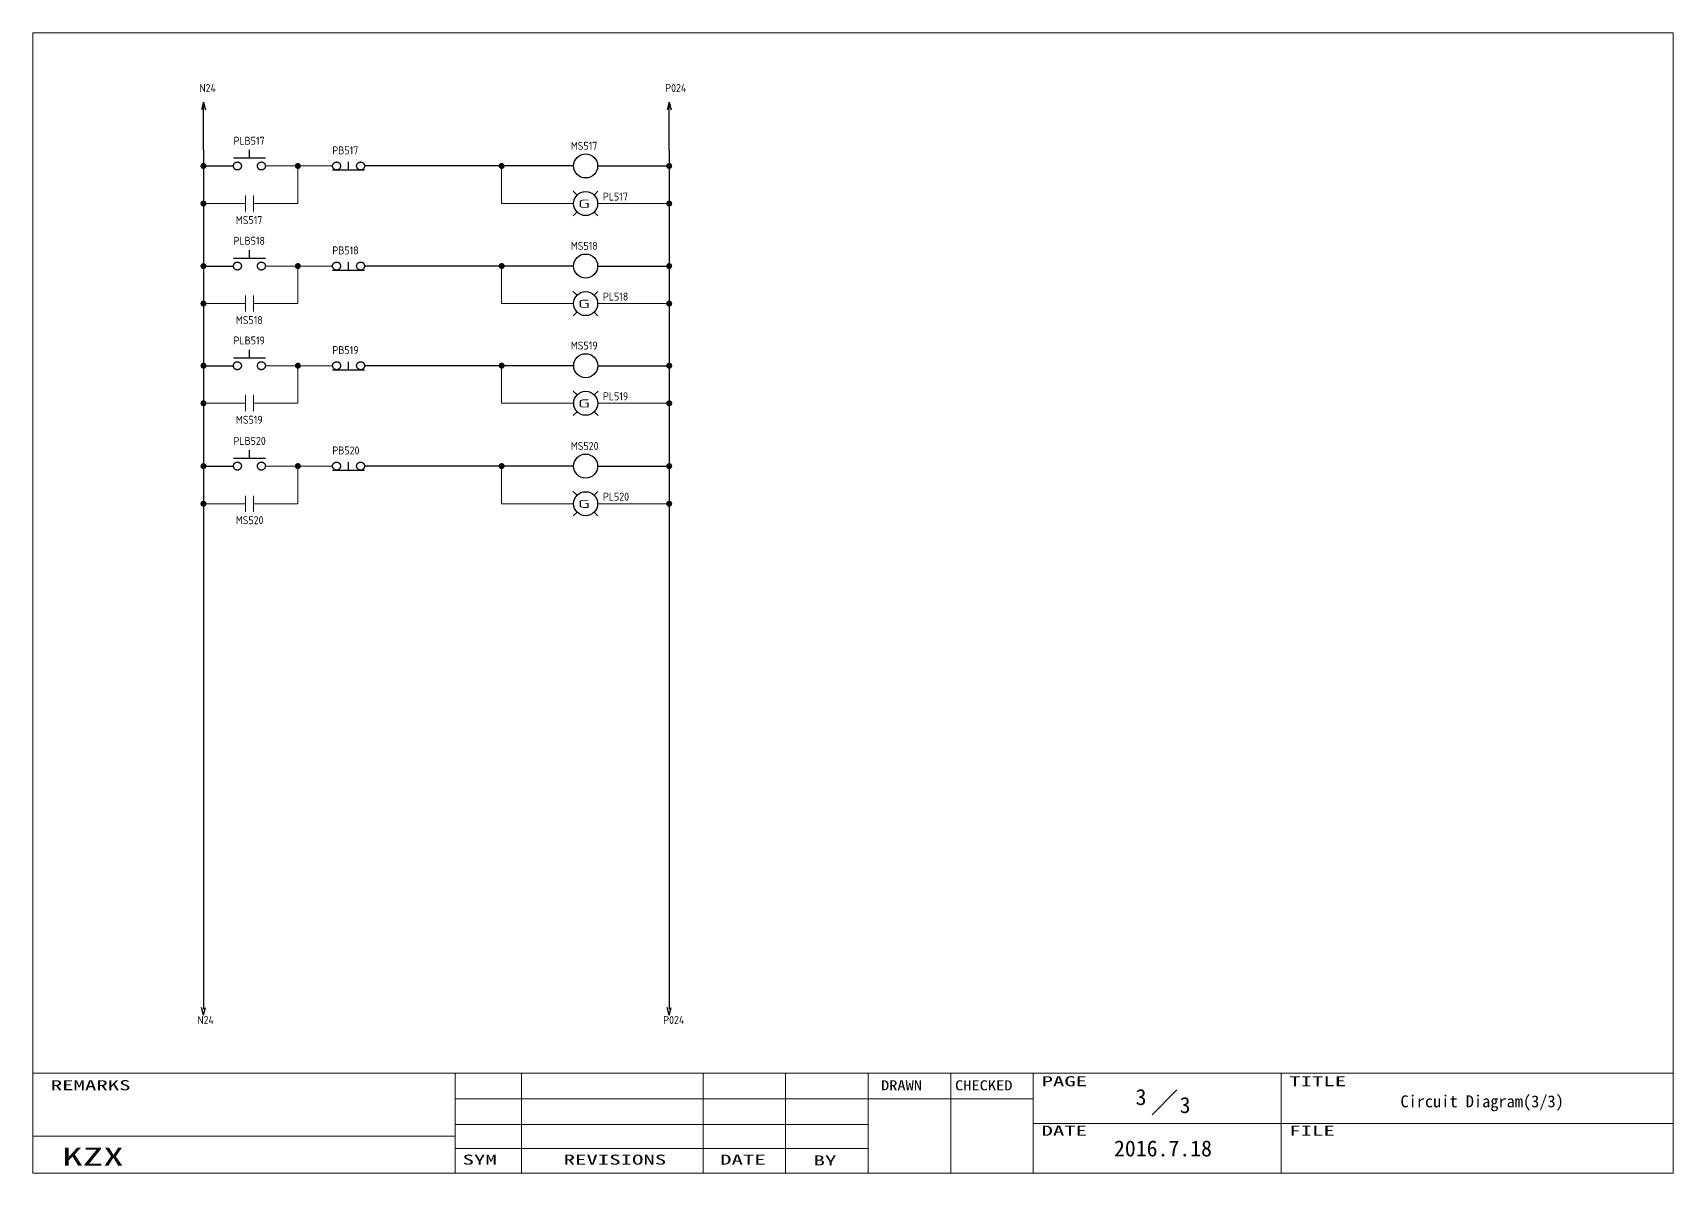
# Model space of a CAD drawing. Extents: x -319 to 2858, y -2689 to 285.
# Drawn here: x 2448.1 to 2858.1, y -2138.2 to -1853.2 of the extents above; entities that cross this region are included whole.
import ezdxf
from ezdxf.enums import TextEntityAlignment as Align

# ---------------------------------------------------------------- set-up
doc = ezdxf.new("R2010")
doc.units = 0
doc.header["$LTSCALE"] = 0.3
doc.header["$MEASUREMENT"] = 0
doc.linetypes.add('実線', pattern=[20001, 20000, -1])
doc.layers.get('0').update_dxf_attribs({"linetype": '実線'})
for name, color, linetype, lineweight in [('01図枠', 5, 'CONTINUOUS', 9), ('02接続図', 7, 'CONTINUOUS', 5), ('10外形', 7, 'CONTINUOUS', 9)]:
    doc.layers.add(name, color=color, linetype=linetype, lineweight=lineweight)
doc.layers.add('BLOCK', color=7, linetype='CONTINUOUS')
doc.layers.add('図形１', color=7, linetype='実線')
doc.styles.get("Standard").update_dxf_attribs({"font": 'ISOCP.shx', "height": 4, "bigfont": 'extfont.shx'})
doc.styles.add('電気標準', font='ISOCP.shx', dxfattribs={"height": 2.5, "bigfont": 'extfont.shx'})
doc.styles.add('ＭＳＰゴシック', font='')
doc.styles.get('ＭＳＰゴシック').set_extended_font_data('SimSun')

# ---------------------------------------------------------------- blocks, each defined once
blk = doc.blocks.new('矢印（右向）')
at = {"layer": 'BLOCK'}
for q in [(-1.93, 0.52), (-1.93, -0.52)]:
    blk.add_line((0, 0), q, dxfattribs=at)

msp = doc.modelspace()

# ---------------------------------------------------------------- linework, layer by layer
for p, q in [((2490.7, -1882.53), (2490.7, -1870.53)), ((2607.11, -1882.53), (2607.11, -1870.53)), ((2498.18, -1884.52), (2506.18, -1884.52)), ((2502.18, -1884.52), (2502.18, -1882.52)), ((2526.98, -1887.52), (2526.98, -1885.52)), ((2522.98, -1887.52), (2530.98, -1887.52)), ((2583.23, -1886.52), (2530.98, -1886.52)), ((2589.23, -1886.52), (2607.11, -1886.52)), ((2498.18, -1909.52), (2506.18, -1909.52)), ((2502.18, -1909.52), (2502.18, -1907.52)), ((2526.98, -1912.52), (2526.98, -1910.52)), ((2522.98, -1912.52), (2530.98, -1912.52)), ((2583.23, -1911.52), (2530.98, -1911.52)), ((2589.23, -1911.52), (2607.11, -1911.52)), ((2498.19, -1934.43), (2506.19, -1934.43)), ((2502.19, -1934.43), (2502.19, -1932.43)), ((2522.99, -1937.43), (2530.99, -1937.43)), ((2526.99, -1937.43), (2526.99, -1935.43)), ((2583.24, -1936.43), (2530.99, -1936.43)), ((2589.24, -1936.43), (2607.12, -1936.43)), ((2498.18, -1959.52), (2506.18, -1959.52)), ((2502.18, -1959.52), (2502.18, -1957.52)), ((2522.98, -1962.52), (2530.98, -1962.52)), ((2526.98, -1962.52), (2526.98, -1960.52)), ((2583.23, -1961.52), (2530.98, -1961.52)), ((2589.23, -1961.52), (2607.11, -1961.52))]:
    msp.add_line(p, q)
for centre in [(2499.18, -1886.52), (2505.18, -1886.52), (2523.98, -1886.52), (2529.98, -1886.52), (2499.18, -1911.52), (2505.18, -1911.52), (2523.98, -1911.52), (2529.98, -1911.52), (2499.19, -1936.43), (2505.19, -1936.43), (2523.99, -1936.43), (2529.99, -1936.43), (2499.18, -1961.52), (2505.18, -1961.52), (2523.98, -1961.52), (2529.98, -1961.52)]:
    msp.add_circle(centre, 1)
at = {"layer": '01図枠', "linetype": 'Continuous', "lineweight": 5}
for p, q in [((2448.05, -2138.24), (2448.05, -1853.24)), ((2448.05, -1853.24), (2858.05, -1853.24)), ((2858.05, -1853.24), (2858.05, -2138.24)), ((2448.05, -2113.24), (2858.05, -2113.24)), ((2553.66, -2113.24), (2553.66, -2138.24)), ((2570.17, -2113.24), (2570.17, -2138.24)), ((2615.57, -2113.24), (2615.57, -2138.24)), ((2636.21, -2113.24), (2636.21, -2138.24)), ((2656.85, -2113.24), (2656.85, -2138.24)), ((2677.48, -2138.24), (2677.48, -2113.24)), ((2698.12, -2113.24), (2698.12, -2138.24)), ((2760.03, -2138.24), (2760.03, -2113.24)), ((2553.66, -2119.66), (2656.85, -2119.66)), ((2656.85, -2119.66), (2698.12, -2119.66)), ((2733.98, -2117.43), (2727.79, -2123.62)), ((2553.66, -2126.09), (2656.85, -2126.09)), ((2698.12, -2125.85), (2858.05, -2125.85)), ((2553.66, -2128.95), (2448.05, -2128.95)), ((2553.66, -2132.04), (2656.85, -2132.04)), ((2858.05, -2138.24), (2448.05, -2138.24))]:
    msp.add_line(p, q, dxfattribs=at)
at = {"layer": '02接続図', "linetype": 'Continuous'}
for p, q in [((2501.22, -1897.92), (2501.22, -1893.92)), ((2503.22, -1897.92), (2503.22, -1893.92)), ((2501.22, -1922.92), (2501.22, -1918.92)), ((2503.22, -1922.92), (2503.22, -1918.92)), ((2501.23, -1947.83), (2501.23, -1943.83)), ((2503.23, -1947.83), (2503.23, -1943.83)), ((2501.22, -1972.92), (2501.22, -1968.92)), ((2503.22, -1972.92), (2503.22, -1968.92))]:
    msp.add_line(p, q, dxfattribs=at)
at = {"layer": '10外形'}
for p, q in [((2506.18, -1886.52), (2522.98, -1886.52)), ((2514.31, -1895.92), (2514.31, -1886.52)), ((2565.23, -1895.92), (2565.23, -1886.52)), ((2501.22, -1895.92), (2490.7, -1895.92)), ((2503.22, -1895.92), (2514.31, -1895.92)), ((2583.23, -1895.92), (2565.23, -1895.92)), ((2589.23, -1895.92), (2607.11, -1895.92)), ((2506.18, -1911.52), (2522.98, -1911.52)), ((2514.31, -1920.92), (2514.31, -1911.52)), ((2565.23, -1920.92), (2565.23, -1911.52)), ((2501.22, -1920.92), (2490.7, -1920.92)), ((2503.22, -1920.92), (2514.31, -1920.92)), ((2583.23, -1920.92), (2565.23, -1920.92)), ((2589.23, -1920.92), (2607.11, -1920.92)), ((2506.19, -1936.43), (2522.99, -1936.43)), ((2514.32, -1945.83), (2514.32, -1936.43)), ((2565.24, -1945.83), (2565.24, -1936.43)), ((2501.23, -1945.83), (2490.71, -1945.83)), ((2503.23, -1945.83), (2514.32, -1945.83)), ((2583.24, -1945.83), (2565.24, -1945.83)), ((2589.24, -1945.83), (2607.12, -1945.83)), ((2506.18, -1961.52), (2522.98, -1961.52)), ((2514.31, -1970.92), (2514.31, -1961.52)), ((2565.23, -1970.92), (2565.23, -1961.52)), ((2501.22, -1970.92), (2490.7, -1970.92)), ((2503.22, -1970.92), (2514.31, -1970.92)), ((2583.23, -1970.92), (2565.23, -1970.92)), ((2589.23, -1970.92), (2607.11, -1970.92))]:
    msp.add_line(p, q, dxfattribs=at)
at = {"layer": 'BLOCK'}
for centre in [(2586.23, -1886.52), (2586.23, -1895.92), (2586.23, -1911.52), (2586.23, -1920.92), (2586.24, -1936.43), (2586.24, -1945.83), (2586.23, -1961.52), (2586.23, -1970.92)]:
    msp.add_circle(centre, 3, dxfattribs=at)
at = {"layer": '図形１', "color": 7}
for p, q in [((2490.7, -1882.53), (2490.7, -1957.21)), ((2607.11, -1882.53), (2607.11, -1957.21)), ((2490.7, -1950.36), (2490.7, -2097.25)), ((2607.11, -1950.36), (2607.11, -2097.25))]:
    msp.add_line(p, q, dxfattribs=at)
at = {"layer": '図形１'}
for p, q in [((2490.7, -1886.52), (2498.18, -1886.52)), ((2584.1, -1893.81), (2583.13, -1892.85)), ((2588.35, -1893.79), (2589.31, -1892.85)), ((2583.13, -1898.96), (2584.08, -1898.01)), ((2589.31, -1898.96), (2588.36, -1898.03)), ((2490.7, -1911.52), (2498.18, -1911.52)), ((2584.1, -1918.81), (2583.13, -1917.85)), ((2588.35, -1918.79), (2589.31, -1917.85)), ((2583.13, -1923.96), (2584.08, -1923.01)), ((2589.31, -1923.96), (2588.36, -1923.03)), ((2490.71, -1936.43), (2498.19, -1936.43)), ((2584.11, -1943.72), (2583.14, -1942.76)), ((2588.36, -1943.7), (2589.32, -1942.76)), ((2583.14, -1948.87), (2584.09, -1947.92)), ((2589.32, -1948.87), (2588.38, -1947.94)), ((2490.7, -1961.52), (2498.18, -1961.52)), ((2584.1, -1968.81), (2583.13, -1967.85)), ((2588.35, -1968.79), (2589.31, -1967.85)), ((2583.13, -1973.96), (2584.08, -1973.01)), ((2589.31, -1973.96), (2588.36, -1973.03))]:
    msp.add_line(p, q, dxfattribs=at)
at = {"layer": '図形１', "const_width": 0.75}
for points in [[(2490.33, -1886.52, 1), (2491.08, -1886.52, 1)], [(2513.93, -1886.52, 1), (2514.68, -1886.52, 1)], [(2564.86, -1886.52, 1), (2565.61, -1886.52, 1)], [(2606.74, -1886.52, 1), (2607.49, -1886.52, 1)], [(2490.33, -1895.92, 1), (2491.08, -1895.92, 1)], [(2606.74, -1895.92, 1), (2607.49, -1895.92, 1)], [(2490.33, -1911.52, 1), (2491.08, -1911.52, 1)], [(2513.93, -1911.52, 1), (2514.68, -1911.52, 1)], [(2564.86, -1911.52, 1), (2565.61, -1911.52, 1)], [(2606.74, -1911.52, 1), (2607.49, -1911.52, 1)], [(2490.33, -1920.92, 1), (2491.08, -1920.92, 1)], [(2606.74, -1920.92, 1), (2607.49, -1920.92, 1)], [(2490.34, -1936.43, 1), (2491.09, -1936.43, 1)], [(2513.94, -1936.43, 1), (2514.69, -1936.43, 1)], [(2564.87, -1936.43, 1), (2565.62, -1936.43, 1)], [(2606.75, -1936.43, 1), (2607.5, -1936.43, 1)], [(2490.34, -1945.83, 1), (2491.09, -1945.83, 1)], [(2606.75, -1945.83, 1), (2607.5, -1945.83, 1)], [(2490.33, -1961.52, 1), (2491.08, -1961.52, 1)], [(2513.93, -1961.52, 1), (2514.68, -1961.52, 1)], [(2564.86, -1961.52, 1), (2565.61, -1961.52, 1)], [(2606.74, -1961.52, 1), (2607.49, -1961.52, 1)], [(2490.33, -1970.92, 1), (2491.08, -1970.92, 1)], [(2606.74, -1970.92, 1), (2607.49, -1970.92, 1)]]:
    msp.add_lwpolyline(points, format="xyb", close=True, dxfattribs=at)

# ---------------------------------------------------------------- block references
at = {"layer": '図形１', "color": 7, "xscale": -1, "rotation": 270}
for p in [(2490.7, -1870.53), (2607.11, -1870.53)]:
    msp.add_blockref('矢印（右向）', p, dxfattribs=at)
at = {"layer": '図形１', "color": 7, "rotation": 270}
for p in [(2490.7, -2098.75), (2607.11, -2098.75)]:
    msp.add_blockref('矢印（右向）', p, dxfattribs=at)

# ---------------------------------------------------------------- texts
at = {"width": 2.307692}
for p, p2 in [((2584.32, -1896.96), (2587.32, -1896.96)), ((2584.32, -1921.96), (2587.32, -1921.96)), ((2584.33, -1946.87), (2587.33, -1946.87)), ((2584.32, -1971.96), (2587.32, -1971.96))]:
    msp.add_text('G', height=2, dxfattribs=at).set_placement(p, p2, align=Align.FIT)
at = {"layer": '01図枠', "linetype": 'Continuous', "lineweight": 5, "style": 'ＭＳＰゴシック'}
for s, height, width, p in [('REMARKS', 2.513, 1.666667, (2452.54, -2114.99)), ('DRAWN', 2.513, 1.2, (2660.05, -2115.02)), ('CHECKED', 2.513, 1.2, (2678.55, -2115.02)), ('PAGE', 2.513, 1.666667, (2700.18, -2113.99)), ('TITLE', 2.513, 1.666667, (2762.09, -2113.99)), ('DATE', 2.513, 1.666667, (2700.18, -2126.37)), ('FILE', 2.513, 1.666667, (2762.09, -2126.37)), ('KZX', 4.523, 1.666667, (2455.39, -2131.83)), ('SYM', 2.513, 1.666667, (2555.47, -2133.59))]:
    msp.add_text(s, height=height, dxfattribs=dict(at, width=width)).set_placement(p, align=Align.TOP_LEFT)
at = {"layer": '01図枠', "linetype": 'Continuous', "lineweight": 5, "style": 'ＭＳＰゴシック', "width": 1.666667}
for s, p in [('REVISIONS', (2593.55, -2133.59)), ('DATE', (2625.55, -2133.59)), ('BY', (2646.05, -2133.8))]:
    msp.add_text(s, height=2.513, dxfattribs=at).set_placement(p, align=Align.TOP_CENTER)
at = {"layer": '02接続図', "style": 'ＭＳＰゴシック'}
for s, p in [('3', (2725.05, -2119.24)), ('3', (2736.05, -2121.24)), ('2016.7.18', (2730.53, -2132.08))]:
    msp.add_text(s, height=4, dxfattribs=at).set_placement(p, align=Align.MIDDLE)
msp.add_text('Circuit Diagram(3/3)', height=3, dxfattribs=at).set_placement((2789.89, -2120.28), align=Align.MIDDLE_LEFT)
at = {"layer": '図形１', "color": 7, "linetype": '実線', "style": '電気標準'}
for s, p in [('N24', (2489.7, -1868.03)), ('P024', (2606.11, -1868.03)), ('N24', (2489.2, -2100.94)), ('P024', (2605.61, -2100.94))]:
    msp.add_text(s, height=2, dxfattribs=at).set_placement(p)
at = {"layer": '図形１', "color": 4, "style": '電気標準'}
for s, p in [('PLB517', (2498.21, -1881.22)), ('PB517', (2522.92, -1883.62)), ('MS517', (2582.51, -1882.48)), ('PL517', (2590.55, -1895.16)), ('MS517', (2498.78, -1901.04)), ('PLB518', (2498.21, -1906.22)), ('MS518', (2582.51, -1907.48)), ('PB518', (2522.92, -1908.62)), ('PL518', (2590.55, -1920.16)), ('MS518', (2498.78, -1926.04)), ('PLB519', (2498.22, -1931.13)), ('MS519', (2582.52, -1932.39)), ('PB519', (2522.93, -1933.53)), ('PL519', (2590.56, -1945.07)), ('MS519', (2498.8, -1950.95)), ('PLB520', (2498.21, -1956.22)), ('MS520', (2582.51, -1957.48)), ('PB520', (2522.92, -1958.62)), ('PL520', (2590.55, -1970.16)), ('MS520', (2498.78, -1976.04))]:
    msp.add_text(s, height=2, dxfattribs=at).set_placement(p)

doc.saveas('drawing.dxf')
